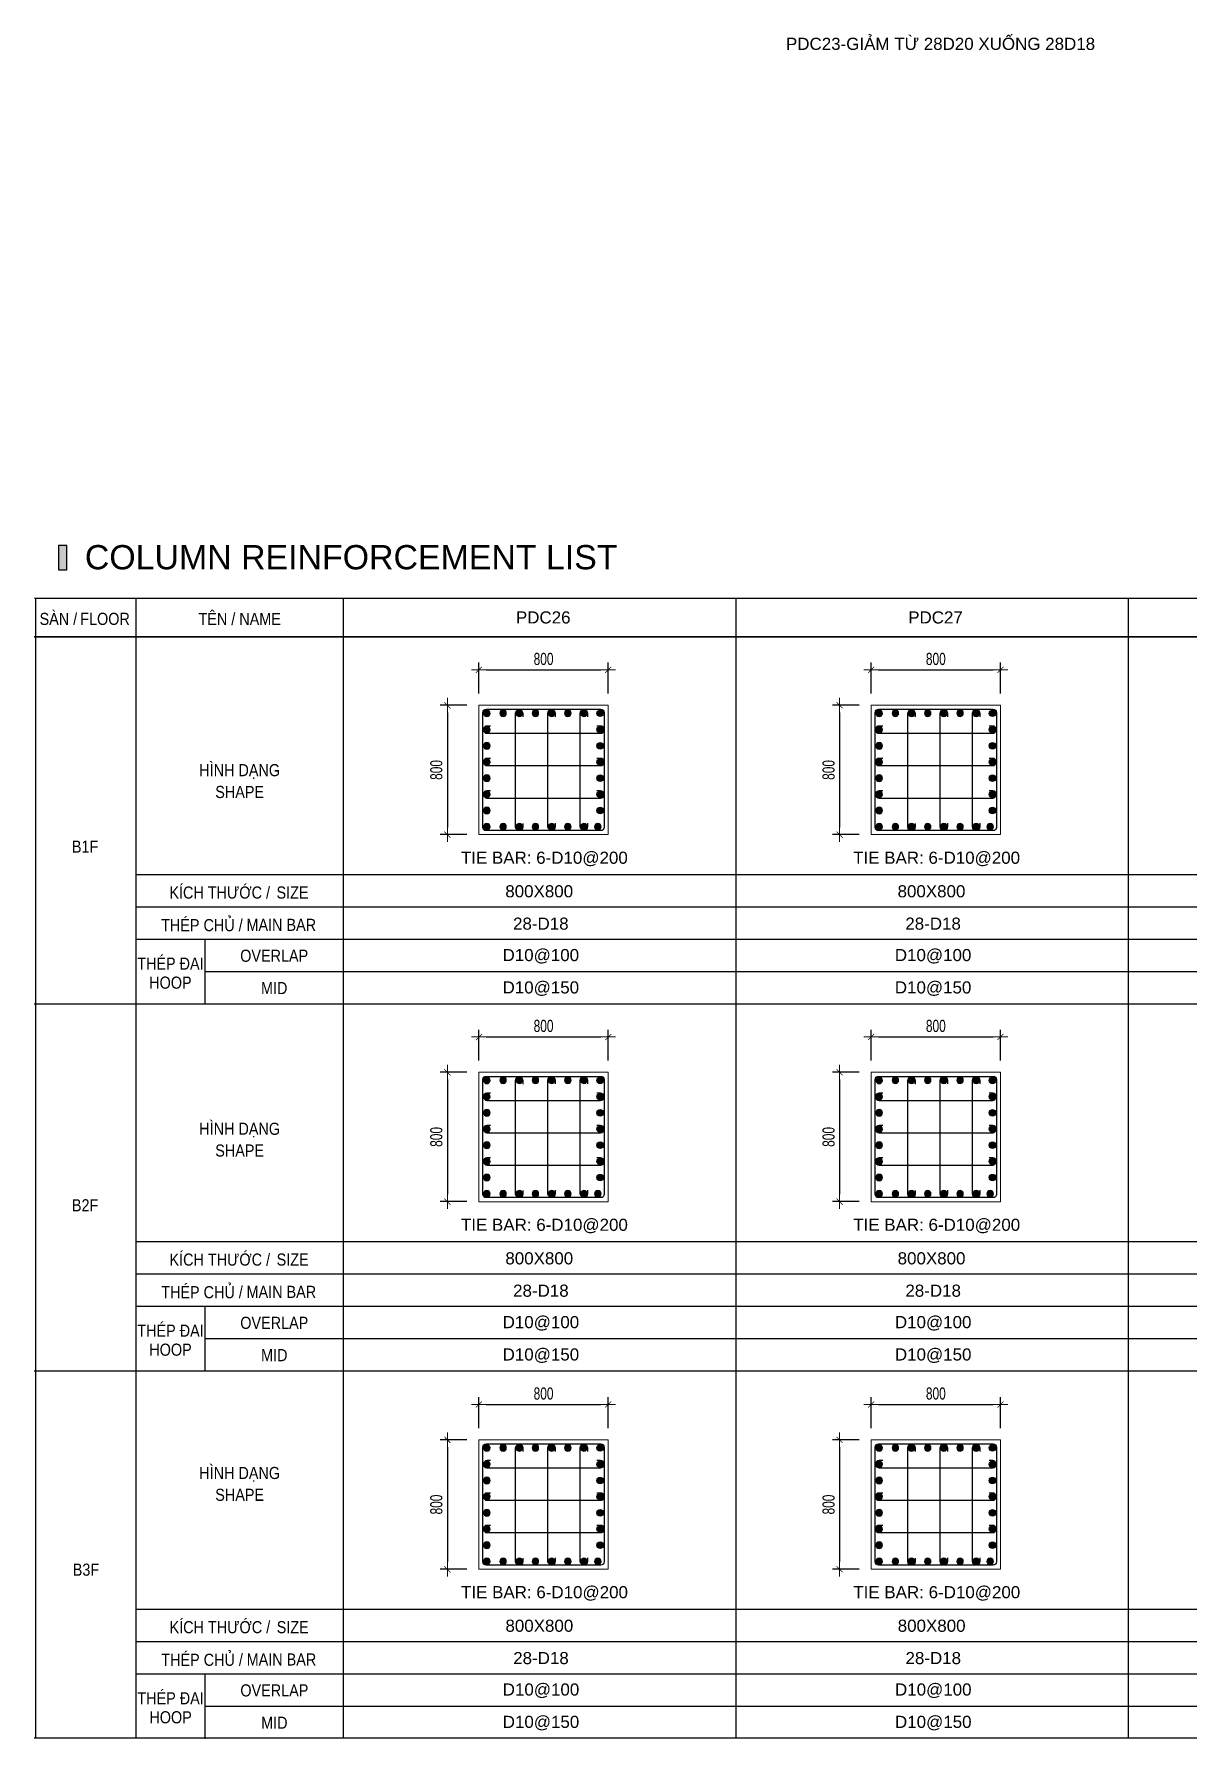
# Model space of a CAD drawing. Header units: millimetres. Extents: x 49323 to 598907, y -6102 to 181761.
# Drawn here: x 568874 to 576016, y 98884 to 109425 of the extents above; entities that cross this region are included whole.
import ezdxf
from ezdxf.enums import TextEntityAlignment as Align

# ---------------------------------------------------------------- set-up
doc = ezdxf.new("R2010")
doc.units = ezdxf.units.MM
doc.linetypes.add('CENTER2', pattern=[1.125, 0.75, -0.125, 0.125, -0.125])
doc.layers.get('Defpoints').update_dxf_attribs({"color": 151, "lineweight": 9})
for name, color, linetype in [('2', 2, 'Continuous'), ('CEN', 1, 'CENTER2'), ('STL', 3, 'Continuous'), ('TIT1', 3, 'Continuous'), ('TXT', 3, 'Continuous')]:
    doc.layers.add(name, color=color, linetype=linetype)
for name, color, linetype, lineweight in [('NDC_S_CONTINUOUS', 3, 'Continuous', 20), ('NDC_S_DIM', 1, 'Continuous', 15), ('NDC_S_VN TEXT', 7, 'Continuous', 20)]:
    doc.layers.add(name, color=color, linetype=linetype, lineweight=lineweight)
doc.styles.add('ARIAL', font='arial.ttf', dxfattribs={"width": 0.8})
doc.styles.add('NDC_ARIAL', font='arial.ttf', dxfattribs={"width": 0.85})
doc.styles.add('NDC_DIM', font='', dxfattribs={"width": 0.75})
doc.styles.get('NDC_DIM').set_extended_font_data('Dotum')
doc.dimstyles.new('NDC_dim_30', dxfattribs={"dimscale": 30, "dimtxt": 2.5, "dimasz": 1.5, "dimexe": 1.5, "dimexo": 2.5, "dimgap": 1, "dimtad": 1, "dimdec": 0, "dimzin": 0, "dimdsep": 46, "dimtxsty": 'NDC_DIM', "dimblk": 'DIMMARK', "dimcen": 0.09, "dimdle": 1.2, "dimclrd": 1, "dimclre": 1, "dimclrt": 3, "dimadec": 0, "dimazin": 0, "dimtfac": 1, "dimtdec": 0, "dimtix": 1, "dimtofl": 0, "dimtmove": 0, "dimatfit": 3, "dimfxl": 8, "dimfxlon": 1, "dimtolj": 1, "dimtzin": 0, "dimarcsym": 0})

# ---------------------------------------------------------------- blocks, each defined once
blk = doc.blocks.new('8')
at = {"layer": '2'}
blk.add_hatch(color=256, dxfattribs=at).paths.add_polyline_path([(20, 0, 0.386127), (2, 20), (-2, 20, 0.386127), (-20, 0, 1)])
blk.add_circle((0, 0), 20, dxfattribs=at)
blk = doc.blocks.new('5')
at = {"layer": 'CEN', "rotation": 180}
blk.add_blockref('8', (0, 0), dxfattribs=at)
blk = doc.blocks.new('DIMMARK')
at = {"layer": 'NDC_S_DIM', "color": 1}
blk.add_line((-1.5, 0), (1, 0), dxfattribs=at)
at = {"layer": 'NDC_S_DIM', "color": 2, "const_width": 0.1}
blk.add_lwpolyline([(-0.42, -0.42), (0.42, 0.42)], dxfattribs=at)
blk = doc.blocks.new('*D722')
at = {"layer": 'Defpoints', "color": 0, "ltscale": 40, "transparency": 16777216}
for p in [(572425, 100952), (571625, 100730), (572425, 100730)]:
    blk.add_point(p, dxfattribs=at)
at = {"layer": 'NDC_S_DIM', "color": 1, "lineweight": -2, "ltscale": 40, "transparency": 16777216}
for p, q in [((571625, 100805), (571625, 100997)), ((572425, 100805), (572425, 100997)), ((571670, 100952), (572380, 100952))]:
    blk.add_line(p, q, dxfattribs=at)
at = {"layer": 'NDC_S_DIM', "color": 1, "lineweight": -2, "ltscale": 40, "transparency": 16777216, "xscale": 45, "yscale": 45, "zscale": 45, "rotation": 180}
blk.add_blockref('DIMMARK', (571625, 100952), dxfattribs=at)
at = {"layer": 'NDC_S_DIM', "color": 1, "lineweight": -2, "ltscale": 40, "transparency": 16777216, "xscale": 45, "yscale": 45, "zscale": 45}
blk.add_blockref('DIMMARK', (572425, 100952), dxfattribs=at)
at = {"layer": 'NDC_S_DIM', "color": 3, "ltscale": 40, "transparency": 16777216, "insert": (572025, 101019), "char_height": 75, "attachment_point": 5, "style": 'NDC_DIM'}
blk.add_mtext('\\A1;800', dxfattribs=at)
blk = doc.blocks.new('*D723')
at = {"layer": 'Defpoints', "color": 0, "ltscale": 40, "transparency": 16777216}
for p in [(571625, 100733), (571430, 99933), (571625, 99933)]:
    blk.add_point(p, dxfattribs=at)
at = {"layer": 'NDC_S_DIM', "color": 1, "lineweight": -2, "ltscale": 40, "transparency": 16777216}
for p, q in [((571550, 100733), (571385, 100733)), ((571430, 100688), (571430, 99978)), ((571550, 99933), (571385, 99933))]:
    blk.add_line(p, q, dxfattribs=at)
at = {"layer": 'NDC_S_DIM', "color": 1, "lineweight": -2, "ltscale": 40, "transparency": 16777216, "xscale": 45, "yscale": 45, "zscale": 45}
for p, rotation in [((571430, 100733), 90), ((571430, 99933), 270)]:
    blk.add_blockref('DIMMARK', p, dxfattribs=dict(at, rotation=rotation))
at = {"layer": 'NDC_S_DIM', "color": 3, "ltscale": 40, "transparency": 16777216, "insert": (571362, 100333), "char_height": 75, "attachment_point": 5, "rotation": 90, "style": 'NDC_DIM'}
blk.add_mtext('\\A1;800', dxfattribs=at)
blk = doc.blocks.new('*D720')
at = {"layer": 'Defpoints', "color": 0, "ltscale": 40, "transparency": 16777216}
for p in [(572425, 103224), (571625, 103003), (572425, 103003)]:
    blk.add_point(p, dxfattribs=at)
at = {"layer": 'NDC_S_DIM', "color": 1, "lineweight": -2, "ltscale": 40, "transparency": 16777216}
for p, q in [((571625, 103078), (571625, 103269)), ((571670, 103224), (572380, 103224)), ((572425, 103078), (572425, 103269))]:
    blk.add_line(p, q, dxfattribs=at)
at = {"layer": 'NDC_S_DIM', "color": 1, "lineweight": -2, "ltscale": 40, "transparency": 16777216, "xscale": 45, "yscale": 45, "zscale": 45, "rotation": 180}
blk.add_blockref('DIMMARK', (571625, 103224), dxfattribs=at)
at = {"layer": 'NDC_S_DIM', "color": 1, "lineweight": -2, "ltscale": 40, "transparency": 16777216, "xscale": 45, "yscale": 45, "zscale": 45}
blk.add_blockref('DIMMARK', (572425, 103224), dxfattribs=at)
at = {"layer": 'NDC_S_DIM', "color": 3, "ltscale": 40, "transparency": 16777216, "insert": (572025, 103292), "char_height": 75, "attachment_point": 5, "style": 'NDC_DIM'}
blk.add_mtext('\\A1;800', dxfattribs=at)
blk = doc.blocks.new('*D721')
at = {"layer": 'Defpoints', "color": 0, "ltscale": 40, "transparency": 16777216}
for p in [(571625, 103006), (571430, 102206), (571625, 102206)]:
    blk.add_point(p, dxfattribs=at)
at = {"layer": 'NDC_S_DIM', "color": 1, "lineweight": -2, "ltscale": 40, "transparency": 16777216}
for p, q in [((571550, 103006), (571385, 103006)), ((571430, 102961), (571430, 102251)), ((571550, 102206), (571385, 102206))]:
    blk.add_line(p, q, dxfattribs=at)
at = {"layer": 'NDC_S_DIM', "color": 1, "lineweight": -2, "ltscale": 40, "transparency": 16777216, "xscale": 45, "yscale": 45, "zscale": 45}
for p, rotation in [((571430, 103006), 90), ((571430, 102206), 270)]:
    blk.add_blockref('DIMMARK', p, dxfattribs=dict(at, rotation=rotation))
at = {"layer": 'NDC_S_DIM', "color": 3, "ltscale": 40, "transparency": 16777216, "insert": (571362, 102606), "char_height": 75, "attachment_point": 5, "rotation": 90, "style": 'NDC_DIM'}
blk.add_mtext('\\A1;800', dxfattribs=at)
blk = doc.blocks.new('*D716')
at = {"layer": 'Defpoints', "color": 0, "ltscale": 40, "transparency": 16777216}
for p in [(572425, 105494), (571625, 105272), (572425, 105272)]:
    blk.add_point(p, dxfattribs=at)
at = {"layer": 'NDC_S_DIM', "color": 1, "lineweight": -2, "ltscale": 40, "transparency": 16777216}
for p, q in [((571625, 105347), (571625, 105539)), ((572425, 105347), (572425, 105539)), ((571670, 105494), (572380, 105494))]:
    blk.add_line(p, q, dxfattribs=at)
at = {"layer": 'NDC_S_DIM', "color": 1, "lineweight": -2, "ltscale": 40, "transparency": 16777216, "xscale": 45, "yscale": 45, "zscale": 45, "rotation": 180}
blk.add_blockref('DIMMARK', (571625, 105494), dxfattribs=at)
at = {"layer": 'NDC_S_DIM', "color": 1, "lineweight": -2, "ltscale": 40, "transparency": 16777216, "xscale": 45, "yscale": 45, "zscale": 45}
blk.add_blockref('DIMMARK', (572425, 105494), dxfattribs=at)
at = {"layer": 'NDC_S_DIM', "color": 3, "ltscale": 40, "transparency": 16777216, "insert": (572025, 105561), "char_height": 75, "attachment_point": 5, "style": 'NDC_DIM'}
blk.add_mtext('\\A1;800', dxfattribs=at)
blk = doc.blocks.new('*D717')
at = {"layer": 'Defpoints', "color": 0, "ltscale": 40, "transparency": 16777216}
for p in [(571625, 105275), (571430, 104475), (571625, 104475)]:
    blk.add_point(p, dxfattribs=at)
at = {"layer": 'NDC_S_DIM', "color": 1, "lineweight": -2, "ltscale": 40, "transparency": 16777216}
for p, q in [((571550, 105275), (571385, 105275)), ((571430, 105230), (571430, 104520)), ((571550, 104475), (571385, 104475))]:
    blk.add_line(p, q, dxfattribs=at)
at = {"layer": 'NDC_S_DIM', "color": 1, "lineweight": -2, "ltscale": 40, "transparency": 16777216, "xscale": 45, "yscale": 45, "zscale": 45}
for p, rotation in [((571430, 105275), 90), ((571430, 104475), 270)]:
    blk.add_blockref('DIMMARK', p, dxfattribs=dict(at, rotation=rotation))
at = {"layer": 'NDC_S_DIM', "color": 3, "ltscale": 40, "transparency": 16777216, "insert": (571362, 104875), "char_height": 75, "attachment_point": 5, "rotation": 90, "style": 'NDC_DIM'}
blk.add_mtext('\\A1;800', dxfattribs=at)
blk = doc.blocks.new('*D718')
at = {"layer": 'Defpoints', "color": 0, "ltscale": 40, "transparency": 16777216}
for p in [(574851, 100952), (574051, 100730), (574851, 100730)]:
    blk.add_point(p, dxfattribs=at)
at = {"layer": 'NDC_S_DIM', "color": 1, "lineweight": -2, "ltscale": 40, "transparency": 16777216}
for p, q in [((574051, 100805), (574051, 100997)), ((574851, 100805), (574851, 100997)), ((574096, 100952), (574806, 100952))]:
    blk.add_line(p, q, dxfattribs=at)
at = {"layer": 'NDC_S_DIM', "color": 1, "lineweight": -2, "ltscale": 40, "transparency": 16777216, "xscale": 45, "yscale": 45, "zscale": 45, "rotation": 180}
blk.add_blockref('DIMMARK', (574051, 100952), dxfattribs=at)
at = {"layer": 'NDC_S_DIM', "color": 1, "lineweight": -2, "ltscale": 40, "transparency": 16777216, "xscale": 45, "yscale": 45, "zscale": 45}
blk.add_blockref('DIMMARK', (574851, 100952), dxfattribs=at)
at = {"layer": 'NDC_S_DIM', "color": 3, "ltscale": 40, "transparency": 16777216, "insert": (574451, 101019), "char_height": 75, "attachment_point": 5, "style": 'NDC_DIM'}
blk.add_mtext('\\A1;800', dxfattribs=at)
blk = doc.blocks.new('*D719')
at = {"layer": 'Defpoints', "color": 0, "ltscale": 40, "transparency": 16777216}
for p in [(574051, 100733), (573856, 99933), (574051, 99933)]:
    blk.add_point(p, dxfattribs=at)
at = {"layer": 'NDC_S_DIM', "color": 1, "lineweight": -2, "ltscale": 40, "transparency": 16777216}
for p, q in [((573976, 100733), (573811, 100733)), ((573856, 100688), (573856, 99978)), ((573976, 99933), (573811, 99933))]:
    blk.add_line(p, q, dxfattribs=at)
at = {"layer": 'NDC_S_DIM', "color": 1, "lineweight": -2, "ltscale": 40, "transparency": 16777216, "xscale": 45, "yscale": 45, "zscale": 45}
for p, rotation in [((573856, 100733), 90), ((573856, 99933), 270)]:
    blk.add_blockref('DIMMARK', p, dxfattribs=dict(at, rotation=rotation))
at = {"layer": 'NDC_S_DIM', "color": 3, "ltscale": 40, "transparency": 16777216, "insert": (573788, 100333), "char_height": 75, "attachment_point": 5, "rotation": 90, "style": 'NDC_DIM'}
blk.add_mtext('\\A1;800', dxfattribs=at)
blk = doc.blocks.new('*D724')
at = {"layer": 'Defpoints', "color": 0, "ltscale": 40, "transparency": 16777216}
for p in [(574851, 103224), (574051, 103003), (574851, 103003)]:
    blk.add_point(p, dxfattribs=at)
at = {"layer": 'NDC_S_DIM', "color": 1, "lineweight": -2, "ltscale": 40, "transparency": 16777216}
for p, q in [((574051, 103078), (574051, 103269)), ((574096, 103224), (574806, 103224)), ((574851, 103078), (574851, 103269))]:
    blk.add_line(p, q, dxfattribs=at)
at = {"layer": 'NDC_S_DIM', "color": 1, "lineweight": -2, "ltscale": 40, "transparency": 16777216, "xscale": 45, "yscale": 45, "zscale": 45, "rotation": 180}
blk.add_blockref('DIMMARK', (574051, 103224), dxfattribs=at)
at = {"layer": 'NDC_S_DIM', "color": 1, "lineweight": -2, "ltscale": 40, "transparency": 16777216, "xscale": 45, "yscale": 45, "zscale": 45}
blk.add_blockref('DIMMARK', (574851, 103224), dxfattribs=at)
at = {"layer": 'NDC_S_DIM', "color": 3, "ltscale": 40, "transparency": 16777216, "insert": (574451, 103292), "char_height": 75, "attachment_point": 5, "style": 'NDC_DIM'}
blk.add_mtext('\\A1;800', dxfattribs=at)
blk = doc.blocks.new('*D725')
at = {"layer": 'Defpoints', "color": 0, "ltscale": 40, "transparency": 16777216}
for p in [(574051, 103006), (573856, 102206), (574051, 102206)]:
    blk.add_point(p, dxfattribs=at)
at = {"layer": 'NDC_S_DIM', "color": 1, "lineweight": -2, "ltscale": 40, "transparency": 16777216}
for p, q in [((573976, 103006), (573811, 103006)), ((573856, 102961), (573856, 102251)), ((573976, 102206), (573811, 102206))]:
    blk.add_line(p, q, dxfattribs=at)
at = {"layer": 'NDC_S_DIM', "color": 1, "lineweight": -2, "ltscale": 40, "transparency": 16777216, "xscale": 45, "yscale": 45, "zscale": 45}
for p, rotation in [((573856, 103006), 90), ((573856, 102206), 270)]:
    blk.add_blockref('DIMMARK', p, dxfattribs=dict(at, rotation=rotation))
at = {"layer": 'NDC_S_DIM', "color": 3, "ltscale": 40, "transparency": 16777216, "insert": (573788, 102606), "char_height": 75, "attachment_point": 5, "rotation": 90, "style": 'NDC_DIM'}
blk.add_mtext('\\A1;800', dxfattribs=at)
blk = doc.blocks.new('*D726')
at = {"layer": 'Defpoints', "color": 0, "ltscale": 40, "transparency": 16777216}
for p in [(574851, 105494), (574051, 105272), (574851, 105272)]:
    blk.add_point(p, dxfattribs=at)
at = {"layer": 'NDC_S_DIM', "color": 1, "lineweight": -2, "ltscale": 40, "transparency": 16777216}
for p, q in [((574051, 105347), (574051, 105539)), ((574851, 105347), (574851, 105539)), ((574096, 105494), (574806, 105494))]:
    blk.add_line(p, q, dxfattribs=at)
at = {"layer": 'NDC_S_DIM', "color": 1, "lineweight": -2, "ltscale": 40, "transparency": 16777216, "xscale": 45, "yscale": 45, "zscale": 45, "rotation": 180}
blk.add_blockref('DIMMARK', (574051, 105494), dxfattribs=at)
at = {"layer": 'NDC_S_DIM', "color": 1, "lineweight": -2, "ltscale": 40, "transparency": 16777216, "xscale": 45, "yscale": 45, "zscale": 45}
blk.add_blockref('DIMMARK', (574851, 105494), dxfattribs=at)
at = {"layer": 'NDC_S_DIM', "color": 3, "ltscale": 40, "transparency": 16777216, "insert": (574451, 105561), "char_height": 75, "attachment_point": 5, "style": 'NDC_DIM'}
blk.add_mtext('\\A1;800', dxfattribs=at)
blk = doc.blocks.new('*D727')
at = {"layer": 'Defpoints', "color": 0, "ltscale": 40, "transparency": 16777216}
for p in [(574051, 105275), (573856, 104475), (574051, 104475)]:
    blk.add_point(p, dxfattribs=at)
at = {"layer": 'NDC_S_DIM', "color": 1, "lineweight": -2, "ltscale": 40, "transparency": 16777216}
for p, q in [((573976, 105275), (573811, 105275)), ((573856, 105230), (573856, 104520)), ((573976, 104475), (573811, 104475))]:
    blk.add_line(p, q, dxfattribs=at)
at = {"layer": 'NDC_S_DIM', "color": 1, "lineweight": -2, "ltscale": 40, "transparency": 16777216, "xscale": 45, "yscale": 45, "zscale": 45}
for p, rotation in [((573856, 105275), 90), ((573856, 104475), 270)]:
    blk.add_blockref('DIMMARK', p, dxfattribs=dict(at, rotation=rotation))
at = {"layer": 'NDC_S_DIM', "color": 3, "ltscale": 40, "transparency": 16777216, "insert": (573788, 104875), "char_height": 75, "attachment_point": 5, "rotation": 90, "style": 'NDC_DIM'}
blk.add_mtext('\\A1;800', dxfattribs=at)

msp = doc.modelspace()

# ---------------------------------------------------------------- hatches: boundary and pattern name
at = {"layer": 'TXT'}
msp.add_hatch(color=7, dxfattribs=at).paths.add_polyline_path([(569075.8, 106113.1), (569075.8, 106263.1), (569025.8, 106263.1), (569025.8, 106113.1)])

# ---------------------------------------------------------------- linework, layer by layer
at = {"layer": '2', "lineweight": -2, "ltscale": 1000}
for points in [[(572399.9, 105230), (572399.9, 104520, -0.4142136), (572379.9, 104500), (571669.9, 104500, -0.4142136), (571649.9, 104520), (571649.9, 105230, -0.4142136), (571669.9, 105250), (572379.9, 105250, -0.4142136)], [(574826, 105230), (574826, 104520, -0.4142136), (574806, 104500), (574096, 104500, -0.4142136), (574076, 104520), (574076, 105230, -0.4142136), (574096, 105250), (574806, 105250, -0.4142136)], [(572399.9, 102960.6), (572399.9, 102250.6, -0.4142136), (572379.9, 102230.6), (571669.9, 102230.6, -0.4142136), (571649.9, 102250.6), (571649.9, 102960.6, -0.4142136), (571669.9, 102980.6), (572379.9, 102980.6, -0.4142136)], [(574826, 102960.6), (574826, 102250.6, -0.4142136), (574806, 102230.6), (574096, 102230.6, -0.4142136), (574076, 102250.6), (574076, 102960.6, -0.4142136), (574096, 102980.6), (574806, 102980.6, -0.4142136)], [(572399.9, 100687.7), (572399.9, 99977.7, -0.4142136), (572379.9, 99957.7), (571669.9, 99957.7, -0.4142136), (571649.9, 99977.7), (571649.9, 100687.7, -0.4142136), (571669.9, 100707.7), (572379.9, 100707.7, -0.4142136)], [(574826, 100687.7), (574826, 99977.7, -0.4142136), (574806, 99957.7), (574096, 99957.7, -0.4142136), (574076, 99977.7), (574076, 100687.7, -0.4142136), (574096, 100707.7), (574806, 100707.7, -0.4142136)]]:
    msp.add_lwpolyline(points, format="xyb", close=True, dxfattribs=at)
at = {"layer": '2'}
for points in [[(571897.2, 104544.6), (571897.2, 104522.5, -1), (571852.2, 104522.5), (571852.2, 105224.5, -1), (571897.2, 105224.5), (571897.2, 105202.4)], [(572097.2, 104546.1), (572097.2, 104524, -1), (572052.2, 104524), (572052.2, 105226, -1), (572097.2, 105226), (572097.2, 105203.9)], [(572297.2, 104546.1), (572297.2, 104524, -1), (572252.2, 104524), (572252.2, 105226, -1), (572297.2, 105226), (572297.2, 105203.9)], [(574323.3, 104544.6), (574323.3, 104522.5, -1), (574278.3, 104522.5), (574278.3, 105224.5, -1), (574323.3, 105224.5), (574323.3, 105202.4)], [(574523.3, 104546.1), (574523.3, 104524, -1), (574478.3, 104524), (574478.3, 105226, -1), (574523.3, 105226), (574523.3, 105203.9)], [(574723.3, 104546.1), (574723.3, 104524, -1), (574678.3, 104524), (574678.3, 105226, -1), (574723.3, 105226), (574723.3, 105203.9)], [(571696.8, 105146.6), (571674.7, 105146.6, 1), (571674.7, 105101.5), (572376.7, 105101.5, 1), (572376.7, 105146.6), (572354.6, 105146.6)], [(574122.9, 105146.6), (574100.8, 105146.6, 1), (574100.8, 105101.5), (574802.8, 105101.5, 1), (574802.8, 105146.6), (574780.7, 105146.6)], [(571696.8, 104946.6), (571674.7, 104946.6, 1), (571674.7, 104901.5), (572376.7, 104901.5, 1), (572376.7, 104946.6), (572354.6, 104946.6)], [(574122.9, 104946.6), (574100.8, 104946.6, 1), (574100.8, 104901.5), (574802.8, 104901.5, 1), (574802.8, 104946.6), (574780.7, 104946.6)], [(571696.8, 104746.6), (571674.7, 104746.6, 1), (571674.7, 104701.5), (572376.7, 104701.5, 1), (572376.7, 104746.6), (572354.6, 104746.6)], [(574122.9, 104746.6), (574100.8, 104746.6, 1), (574100.8, 104701.5), (574802.8, 104701.5, 1), (574802.8, 104746.6), (574780.7, 104746.6)], [(571897.2, 102275.2), (571897.2, 102253.1, -1), (571852.2, 102253.1), (571852.2, 102955.1, -1), (571897.2, 102955.1), (571897.2, 102932.9)], [(572097.2, 102276.7), (572097.2, 102254.6, -1), (572052.2, 102254.6), (572052.2, 102956.6, -1), (572097.2, 102956.6), (572097.2, 102934.4)], [(572297.2, 102276.7), (572297.2, 102254.6, -1), (572252.2, 102254.6), (572252.2, 102956.6, -1), (572297.2, 102956.6), (572297.2, 102934.4)], [(574323.3, 102275.2), (574323.3, 102253.1, -1), (574278.3, 102253.1), (574278.3, 102955.1, -1), (574323.3, 102955.1), (574323.3, 102932.9)], [(574523.3, 102276.7), (574523.3, 102254.6, -1), (574478.3, 102254.6), (574478.3, 102956.6, -1), (574523.3, 102956.6), (574523.3, 102934.4)], [(574723.3, 102276.7), (574723.3, 102254.6, -1), (574678.3, 102254.6), (574678.3, 102956.6, -1), (574723.3, 102956.6), (574723.3, 102934.4)], [(571696.8, 102877.1), (571674.7, 102877.1, 1), (571674.7, 102832.1), (572376.7, 102832.1, 1), (572376.7, 102877.1), (572354.6, 102877.1)], [(574122.9, 102877.1), (574100.8, 102877.1, 1), (574100.8, 102832.1), (574802.8, 102832.1, 1), (574802.8, 102877.1), (574780.7, 102877.1)], [(571696.8, 102677.1), (571674.7, 102677.1, 1), (571674.7, 102632.1), (572376.7, 102632.1, 1), (572376.7, 102677.1), (572354.6, 102677.1)], [(574122.9, 102677.1), (574100.8, 102677.1, 1), (574100.8, 102632.1), (574802.8, 102632.1, 1), (574802.8, 102677.1), (574780.7, 102677.1)], [(571696.8, 102477.1), (571674.7, 102477.1, 1), (571674.7, 102432.1), (572376.7, 102432.1, 1), (572376.7, 102477.1), (572354.6, 102477.1)], [(574122.9, 102477.1), (574100.8, 102477.1, 1), (574100.8, 102432.1), (574802.8, 102432.1, 1), (574802.8, 102477.1), (574780.7, 102477.1)], [(571897.2, 100002.3), (571897.2, 99980.2, -1), (571852.2, 99980.2), (571852.2, 100682.2, -1), (571897.2, 100682.2), (571897.2, 100660.1)], [(572097.2, 100003.8), (572097.2, 99981.7, -1), (572052.2, 99981.7), (572052.2, 100683.7, -1), (572097.2, 100683.7), (572097.2, 100661.6)], [(572297.2, 100003.8), (572297.2, 99981.7, -1), (572252.2, 99981.7), (572252.2, 100683.7, -1), (572297.2, 100683.7), (572297.2, 100661.6)], [(574323.3, 100002.3), (574323.3, 99980.2, -1), (574278.3, 99980.2), (574278.3, 100682.2, -1), (574323.3, 100682.2), (574323.3, 100660.1)], [(574523.3, 100003.8), (574523.3, 99981.7, -1), (574478.3, 99981.7), (574478.3, 100683.7, -1), (574523.3, 100683.7), (574523.3, 100661.6)], [(574723.3, 100003.8), (574723.3, 99981.7, -1), (574678.3, 99981.7), (574678.3, 100683.7, -1), (574723.3, 100683.7), (574723.3, 100661.6)], [(571696.8, 100604.3), (571674.7, 100604.3, 1), (571674.7, 100559.2), (572376.7, 100559.2, 1), (572376.7, 100604.3), (572354.6, 100604.3)], [(574122.9, 100604.3), (574100.8, 100604.3, 1), (574100.8, 100559.2), (574802.8, 100559.2, 1), (574802.8, 100604.3), (574780.7, 100604.3)], [(571696.8, 100404.3), (571674.7, 100404.3, 1), (571674.7, 100359.2), (572376.7, 100359.2, 1), (572376.7, 100404.3), (572354.6, 100404.3)], [(574122.9, 100404.3), (574100.8, 100404.3, 1), (574100.8, 100359.2), (574802.8, 100359.2, 1), (574802.8, 100404.3), (574780.7, 100404.3)], [(571696.8, 100204.3), (571674.7, 100204.3, 1), (571674.7, 100159.2), (572376.7, 100159.2, 1), (572376.7, 100204.3), (572354.6, 100204.3)], [(574122.9, 100204.3), (574100.8, 100204.3, 1), (574100.8, 100159.2), (574802.8, 100159.2, 1), (574802.8, 100204.3), (574780.7, 100204.3)]]:
    msp.add_lwpolyline(points, format="xyb", dxfattribs=at)
at = {"layer": 'NDC_S_CONTINUOUS', "ltscale": 70}
for points in [[(572424.9, 105275), (572424.9, 104475), (571624.9, 104475), (571624.9, 105275), (572424.9, 105275)], [(574851, 105275), (574851, 104475), (574051, 104475), (574051, 105275), (574851, 105275)], [(572424.9, 103005.6), (572424.9, 102205.6), (571624.9, 102205.6), (571624.9, 103005.6), (572424.9, 103005.6)], [(574851, 103005.6), (574851, 102205.6), (574051, 102205.6), (574051, 103005.6), (574851, 103005.6)], [(572424.9, 100732.7), (572424.9, 99932.7), (571624.9, 99932.7), (571624.9, 100732.7), (572424.9, 100732.7)], [(574851, 100732.7), (574851, 99932.7), (574051, 99932.7), (574051, 100732.7), (574851, 100732.7)]]:
    msp.add_lwpolyline(points, dxfattribs=at)
at = {"layer": 'TIT1', "color": 2}
msp.add_line((568875.8, 105938.1), (580491.9, 105938.1), dxfattribs=at)
at = {"layer": 'TIT1'}
for p, q in [((568882.8, 105938.1), (568882.8, 98887.4)), ((569503.6, 105938.1), (569503.6, 98887.4)), ((570787.5, 98887.4), (570787.5, 105938.1)), ((573213.6, 105938.1), (573213.6, 98887.4)), ((575639.7, 105938.1), (575639.7, 98887.4)), ((580491.9, 105698.1), (568874.1, 105698.1)), ((568875.8, 105698.1), (580491.9, 105698.1)), ((580491.9, 103426.2), (568874.6, 103426.2)), ((580491.9, 101156.7), (568875.2, 101156.7)), ((580491.9, 98887.4), (568875.2, 98887.4))]:
    msp.add_line(p, q, dxfattribs=at)
at = {"layer": 'TIT1', "color": 8}
for p, q in [((580491.9, 104226.2), (569502.5, 104226.2)), ((580491.9, 104026.2), (569502.5, 104026.2)), ((580491.9, 103826.2), (569502.5, 103826.2)), ((569931.7, 103426.2), (569931.7, 103826.2)), ((580491.9, 103626.2), (569931.7, 103626.2)), ((580491.9, 101956.7), (569503, 101956.7)), ((580491.9, 101756.7), (569503, 101756.7)), ((580491.9, 101556.7), (569503, 101556.7)), ((569932.3, 101156.7), (569932.3, 101556.7)), ((580491.9, 101356.7), (569932.3, 101356.7)), ((580491.9, 99683.9), (569503.6, 99683.9)), ((580491.9, 99483.9), (569503.6, 99483.9)), ((580491.9, 99283.9), (569503.6, 99283.9)), ((569932.8, 98883.9), (569932.8, 99283.9)), ((580491.9, 99083.9), (569932.8, 99083.9))]:
    msp.add_line(p, q, dxfattribs=at)
at = {"layer": 'TXT', "color": 7}
msp.add_lwpolyline([(569075.8, 106113.1), (569075.8, 106263.1), (569025.8, 106263.1), (569025.8, 106113.1)], close=True, dxfattribs=at)
msp.add_lwpolyline([(569075.8, 106113.1), (569075.8, 106263.1), (569025.8, 106263.1), (569025.8, 106113.1)], close=True, dxfattribs=at)

# ---------------------------------------------------------------- block references
at = {"layer": 'STL', "xscale": -1}
for p in [(571674.7, 105225), (574100.8, 105225), (571674.7, 105124), (574100.8, 105124), (571674.7, 105024), (574100.8, 105024), (571674.7, 104924), (574100.8, 104924), (571674.7, 104824), (574100.8, 104824), (571674.7, 104724), (574100.8, 104724), (571674.7, 104624), (574100.8, 104624), (571674.7, 104524), (574100.8, 104524), (571674.7, 102955.6), (574100.8, 102955.6), (571674.7, 102854.6), (574100.8, 102854.6), (571674.7, 102754.6), (571674.7, 102654.6), (574100.8, 102754.6), (574100.8, 102654.6), (571674.7, 102554.6), (574100.8, 102554.6), (571674.7, 102454.6), (574100.8, 102454.6), (571674.7, 102354.6), (574100.8, 102354.6), (571674.7, 102254.6), (574100.8, 102254.6), (571674.7, 100682.7), (574100.8, 100682.7), (571674.7, 100581.7), (574100.8, 100581.7), (571674.7, 100481.7), (574100.8, 100481.7), (571674.7, 100381.7), (574100.8, 100381.7), (571674.7, 100281.7), (574100.8, 100281.7), (571674.7, 100181.7), (574100.8, 100181.7), (571674.7, 100081.7), (574100.8, 100081.7), (571674.7, 99981.7), (574100.8, 99981.7)]:
    msp.add_blockref('5', p, dxfattribs=at)
at = {"layer": 'STL', "xscale": -1, "rotation": 270}
for p in [(571774.7, 105226), (571874.7, 105226), (571974.7, 105226), (572074.7, 105226), (572174.7, 105226), (572274.7, 105226), (574200.8, 105226), (574300.8, 105226), (574400.8, 105226), (574500.8, 105226), (574600.8, 105226), (574700.8, 105226), (571674.7, 104524), (571774.7, 104524), (571874.7, 104524), (571974.7, 104524), (572074.7, 104524), (572174.7, 104524), (572274.7, 104524), (572360.6, 104524), (574100.8, 104524), (574200.8, 104524), (574300.8, 104524), (574400.8, 104524), (574500.8, 104524), (574600.8, 104524), (574700.8, 104524), (574786.7, 104524), (571774.7, 102956.6), (571874.7, 102956.6), (571974.7, 102956.6), (572074.7, 102956.6), (572174.7, 102956.6), (572274.7, 102956.6), (574200.8, 102956.6), (574300.8, 102956.6), (574400.8, 102956.6), (574500.8, 102956.6), (574600.8, 102956.6), (574700.8, 102956.6), (571674.7, 102254.6), (571774.7, 102254.6), (571874.7, 102254.6), (571974.7, 102254.6), (572074.7, 102254.6), (572174.7, 102254.6), (572274.7, 102254.6), (572360.6, 102254.6), (574100.8, 102254.6), (574200.8, 102254.6), (574300.8, 102254.6), (574400.8, 102254.6), (574500.8, 102254.6), (574600.8, 102254.6), (574700.8, 102254.6), (574786.7, 102254.6), (571774.7, 100683.7), (571874.7, 100683.7), (571974.7, 100683.7), (572074.7, 100683.7), (572174.7, 100683.7), (572274.7, 100683.7), (574200.8, 100683.7), (574300.8, 100683.7), (574400.8, 100683.7), (574500.8, 100683.7), (574600.8, 100683.7), (574700.8, 100683.7), (571674.7, 99981.7), (571774.7, 99981.7), (571874.7, 99981.7), (571974.7, 99981.7), (572074.7, 99981.7), (572174.7, 99981.7), (572274.7, 99981.7), (572360.6, 99981.7), (574100.8, 99981.7), (574200.8, 99981.7), (574300.8, 99981.7), (574400.8, 99981.7), (574500.8, 99981.7), (574600.8, 99981.7), (574700.8, 99981.7), (574786.7, 99981.7)]:
    msp.add_blockref('5', p, dxfattribs=at)
at = {"layer": 'STL'}
for p in [(572375.1, 105225), (574801.2, 105225), (572375.1, 105124), (574801.2, 105124), (572375.1, 105024), (574801.2, 105024), (572375.1, 104924), (574801.2, 104924), (572375.1, 104824), (574801.2, 104824), (572375.1, 104724), (574801.2, 104724), (572375.1, 104624), (574801.2, 104624), (572375.1, 102955.6), (574801.2, 102955.6), (572375.1, 102854.6), (574801.2, 102854.6), (572375.1, 102754.6), (572375.1, 102654.6), (574801.2, 102754.6), (574801.2, 102654.6), (572375.1, 102554.6), (574801.2, 102554.6), (572375.1, 102454.6), (574801.2, 102454.6), (572375.1, 102354.6), (574801.2, 102354.6), (572375.1, 100682.7), (574801.2, 100682.7), (572375.1, 100581.7), (574801.2, 100581.7), (572375.1, 100481.7), (574801.2, 100481.7), (572375.1, 100381.7), (574801.2, 100381.7), (572375.1, 100281.7), (574801.2, 100281.7), (572375.1, 100181.7), (574801.2, 100181.7), (572375.1, 100081.7), (574801.2, 100081.7)]:
    msp.add_blockref('5', p, dxfattribs=at)

# ---------------------------------------------------------------- texts
at = {"layer": 'NDC_S_VN TEXT', "style": 'NDC_ARIAL', "width": 0.85}
for s, p in [('SÀN /', (569024.4, 105818.1)), ('HÌNH DẠNG', (570145.5, 104875.2)), ('KÍCH THƯỚC /', (570022.1, 104126.2)), ('THÉP CHỦ /', (569912, 103926.2)), ('THÉP ĐAI', (569717.2, 103687.2)), ('HÌNH DẠNG', (570145.5, 102658)), ('KÍCH THƯỚC /', (570022.6, 101856.7)), ('THÉP CHỦ /', (569912.6, 101656.7)), ('THÉP ĐAI', (569717.8, 101417.8)), ('HÌNH DẠNG', (570145.5, 100529.6)), ('KÍCH THƯỚC /', (570023.2, 99583.9)), ('THÉP CHỦ /', (569913.1, 99383.9)), ('THÉP ĐAI', (569718.3, 99144.9))]:
    msp.add_text(s, height=75, dxfattribs=at).set_placement(p, align=Align.MIDDLE)
at = {"layer": 'TIT1', "color": 2, "style": 'NDC_ARIAL'}
for s, p in [('PDC23-GIẢM TỪ 28D20 XUỐNG 28D18 ', (574494.8, 109375.5)), ('PDC26', (572022.9, 105818.1)), ('PDC27', (574449, 105818.1))]:
    msp.add_text(s, height=75, dxfattribs=at).set_placement(p, align=Align.MIDDLE)
at = {"layer": 'TIT1', "style": 'NDC_ARIAL', "width": 0.85}
for s, p in [('FLOOR', (569312.9, 105809.3)), ('TÊN / NAME', (570145.7, 105818.1)), ('SHAPE', (570145.5, 104738.9)), ('B1F', (569189.6, 104401.1)), ('SIZE', (570472.6, 104117.3)), ('MAIN BAR', (570402.9, 103917.3)), ('OVERLAP', (570359.1, 103726.2)), ('HOOP', (569717.2, 103559.9)), ('MID', (570359.1, 103526.2)), ('SHAPE', (570145.5, 102521.8)), ('B2F', (569189.6, 102184)), ('SIZE', (570473.1, 101847.9)), ('MAIN BAR', (570403.4, 101647.9)), ('OVERLAP', (570359.6, 101456.7)), ('HOOP', (569717.8, 101290.5)), ('MID', (570359.6, 101256.7)), ('SHAPE', (570145.5, 100393.4)), ('B3F', (569195, 99930.3)), ('SIZE', (570473.6, 99575)), ('MAIN BAR', (570404, 99375)), ('OVERLAP', (570360.1, 99183.9)), ('HOOP', (569718.3, 99017.6)), ('MID', (570360.1, 98983.9))]:
    msp.add_text(s, height=75, dxfattribs=at).set_placement(p, align=Align.MIDDLE)
at = {"layer": 'TIT1', "style": 'NDC_ARIAL'}
for s, p in [('TIE BAR: 6-D10@200', (572029.8, 104326.8)), ('TIE BAR: 6-D10@200', (574455.9, 104326.8)), ('800X800', (571998, 104124.9)), ('800X800', (574424.1, 104124.9)), ('28-D18', (572008, 103924.9)), ('28-D18', (574434.1, 103924.9)), ('D10@100', (572008, 103724.9)), ('D10@100', (574434.1, 103724.9)), ('D10@150', (572008, 103524.9)), ('D10@150', (574434.1, 103524.9)), ('TIE BAR: 6-D10@200', (572030.3, 102057.3)), ('TIE BAR: 6-D10@200', (574456.4, 102057.3)), ('800X800', (571998.5, 101855.4)), ('800X800', (574424.6, 101855.4)), ('28-D18', (572008.5, 101655.4)), ('28-D18', (574434.6, 101655.4)), ('D10@100', (572008.5, 101455.4)), ('D10@100', (574434.6, 101455.4)), ('D10@150', (572008.5, 101255.4)), ('D10@150', (574434.6, 101255.4)), ('TIE BAR: 6-D10@200', (572030.8, 99785.6)), ('TIE BAR: 6-D10@200', (574456.9, 99785.6)), ('800X800', (571999, 99583.7)), ('800X800', (574425.1, 99583.7)), ('28-D18', (572009.1, 99383.7)), ('28-D18', (574435.2, 99383.7)), ('D10@100', (572009.1, 99183.7)), ('D10@100', (574435.2, 99183.7)), ('D10@150', (572009.1, 98983.7)), ('D10@150', (574435.2, 98983.7))]:
    msp.add_text(s, height=75, dxfattribs=at).set_placement(p, align=Align.MIDDLE)
at = {"layer": 'TXT', "color": 3, "style": 'ARIAL'}
msp.add_text('COLUMN REINFORCEMENT LIST', height=150, dxfattribs=at).set_placement((569188, 106115.5))

# ---------------------------------------------------------------- dimensions: what is measured, and where the dimension line sits
at = {"layer": 'NDC_S_DIM', "ltscale": 40}
for base, p1, p2, picture, middle in [((572424.9, 105493.8), (571624.9, 105272.5), (572424.9, 105272.5), '*D716', (572024.9, 105561.4)), ((574851, 105493.8), (574051, 105272.5), (574851, 105272.5), '*D726', (574451, 105561.4)), ((572424.9, 103224.4), (571624.9, 103003), (572424.9, 103003), '*D720', (572024.9, 103291.9)), ((574851, 103224.4), (574051, 103003), (574851, 103003), '*D724', (574451, 103291.9)), ((572424.9, 100951.5), (571624.9, 100730.2), (572424.9, 100730.2), '*D722', (572024.9, 101019.1)), ((574851, 100951.5), (574051, 100730.2), (574851, 100730.2), '*D718', (574451, 101019.1))]:
    dim = msp.add_linear_dim(base=base, p1=p1, p2=p2, dimstyle='NDC_dim_30', dxfattribs=at)
    dim.commit()
    dim.dimension.update_dxf_attribs({"geometry": picture, "text_midpoint": middle})
for base, p1, p2, picture, middle in [((571429.5, 104475), (571624.9, 105275), (571624.9, 104475), '*D717', (571362, 104875)), ((573855.6, 104475), (574051, 105275), (574051, 104475), '*D727', (573788.1, 104875)), ((571429.5, 102205.6), (571624.9, 103005.6), (571624.9, 102205.6), '*D721', (571362, 102605.6)), ((573855.6, 102205.6), (574051, 103005.6), (574051, 102205.6), '*D725', (573788.1, 102605.6)), ((571429.5, 99932.7), (571624.9, 100732.7), (571624.9, 99932.7), '*D723', (571362, 100332.7)), ((573855.6, 99932.7), (574051, 100732.7), (574051, 99932.7), '*D719', (573788.1, 100332.7))]:
    dim = msp.add_linear_dim(base=base, p1=p1, p2=p2, angle=90, dimstyle='NDC_dim_30', dxfattribs=at)
    dim.commit()
    dim.dimension.update_dxf_attribs({"geometry": picture, "text_midpoint": middle})

doc.saveas('drawing.dxf')
